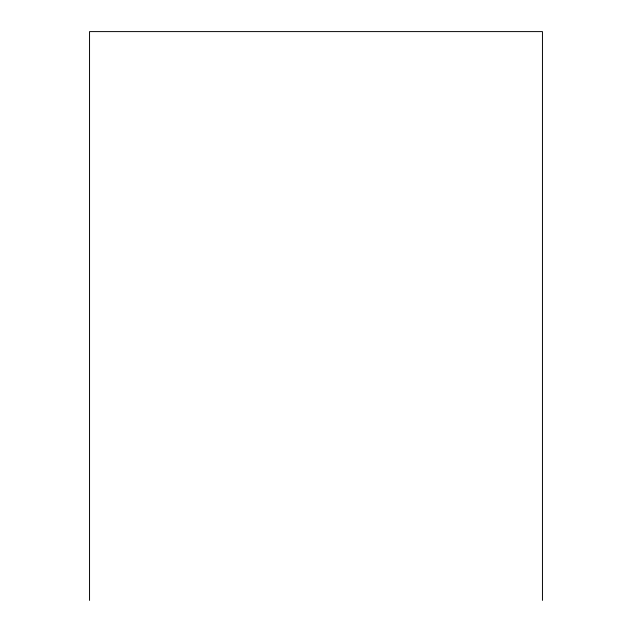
<?xml version="1.0" encoding="UTF-8"?>
<svg xmlns="http://www.w3.org/2000/svg" width="632" height="632" viewBox="0 0 632 632"><rect width="100%" height="100%" fill="white"/><g stroke="black" fill="none" stroke-linecap="round" stroke-linejoin="round"><path stroke-width="0.95" d="M542.453 600.4L542.453 31.6L89.546 31.6L89.546 600.4"/></g></svg>
